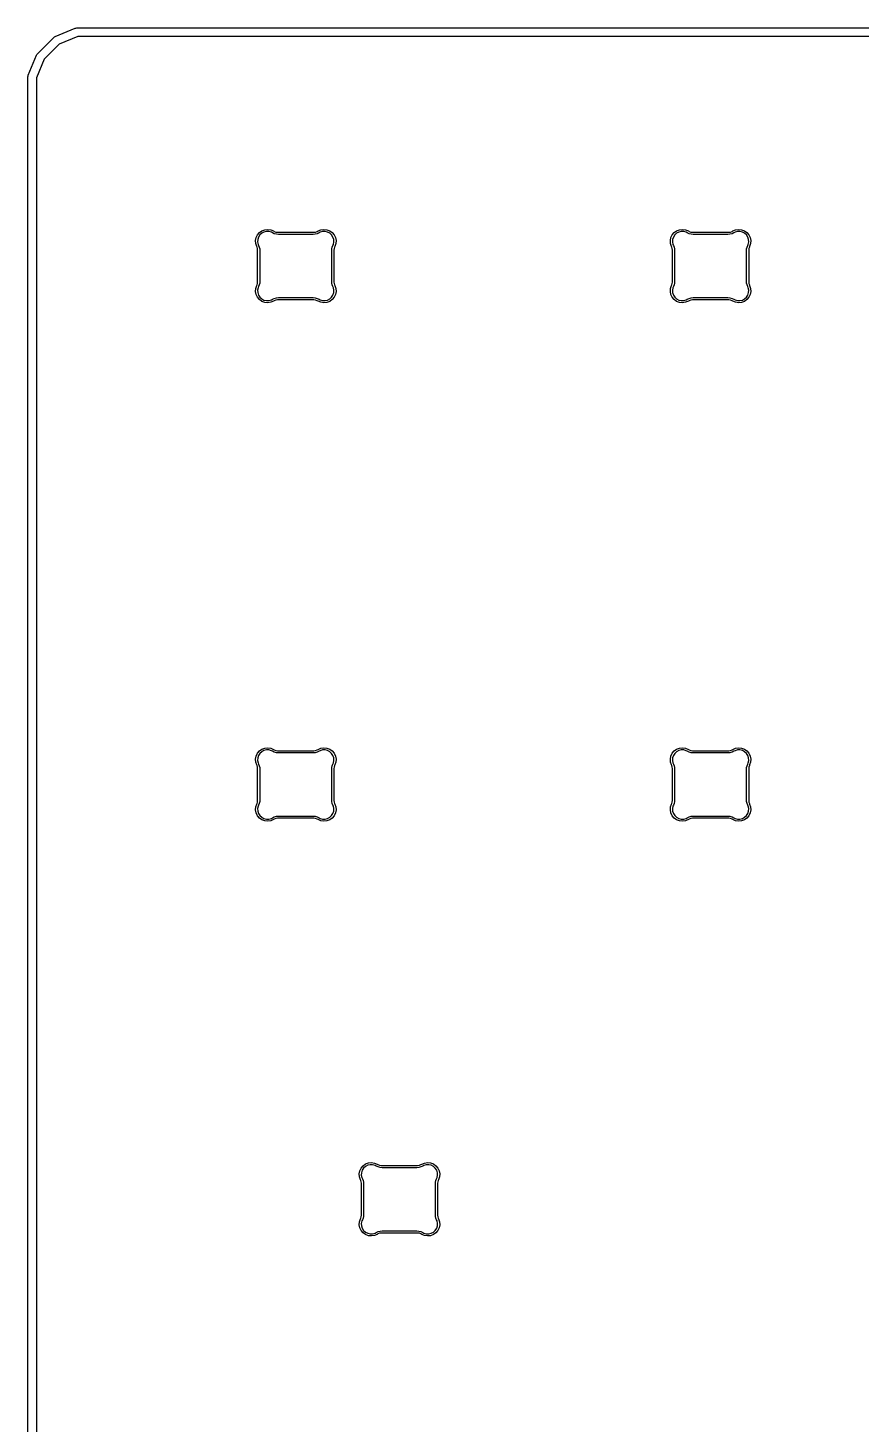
# Model space of a CAD drawing. Extents: x 46 to 356, y -183 to -54.
# Drawn here: x 45.8 to 84, y -118.4 to -54.3 of the extents above; entities that cross this region are included whole.
import ezdxf

# ---------------------------------------------------------------- set-up
doc = ezdxf.new("R2010")
doc.units = 0
doc.layers.add('BLACK', color=7, linetype='CONTINUOUS')

msp = doc.modelspace()

# ---------------------------------------------------------------- linework, layer by layer
at = {"layer": 'BLACK', "linetype": 'CONTINUOUS'}
for p, q in [((47.026261, -54.695826), (47.945116, -54.315224)), ((47.945116, -54.315224), (47.982635, -54.303843)), ((47.982635, -54.303843), (48.021653, -54.3)), ((48.021653, -54.3), (353.878347, -54.3)), ((46.214181, -55.486377), (46.961377, -54.73918)), ((47.216088, -55.050154), (46.525154, -55.741087)), ((46.961377, -54.73918), (46.991684, -54.714308)), ((46.991684, -54.714308), (47.026261, -54.695826)), ((48.061435, -54.7), (47.216088, -55.050154)), ((353.838564, -54.7), (48.061435, -54.7)), ((45.790224, -56.470116), (46.170826, -55.551262)), ((46.170826, -55.551262), (46.189308, -55.516684)), ((46.525154, -55.741087), (46.175, -56.586435)), ((46.189308, -55.516684), (46.214181, -55.486377)), ((45.775, -56.546653), (45.778843, -56.507635)), ((45.775, -180.303347), (45.775, -56.546653)), ((45.778843, -56.507635), (45.790224, -56.470116)), ((46.175, -56.586435), (46.175, -180.263564)), ((56.227049, -64.067382), (56.253227, -63.930081)), ((56.236329, -64.206848), (56.227049, -64.067382)), ((56.253227, -63.930081), (56.313172, -63.803814)), ((56.313172, -63.803814), (56.403011, -63.696735)), ((56.330476, -64.015956), (56.323452, -64.13101)), ((56.366278, -63.906388), (56.330476, -64.015956)), ((56.428544, -63.809385), (56.366278, -63.906388)), ((56.403011, -63.696735), (56.516941, -63.615762)), ((56.513253, -63.73121), (56.428544, -63.809385)), ((56.614932, -63.676914), (56.513253, -63.73121)), ((56.516941, -63.615762), (56.647605, -63.566124)), ((56.727016, -63.650004), (56.614932, -63.676914)), ((56.647605, -63.566124), (56.786562, -63.551028)), ((56.842263, -63.652218), (56.727016, -63.650004)), ((56.786562, -63.551028), (56.924836, -63.571449)), ((56.95323, -63.683412), (56.842263, -63.652218)), ((56.924836, -63.571449), (57.053298, -63.625983)), ((57.003041, -63.712405), (56.95323, -63.683412)), ((57.003061, -63.712371), (57.003041, -63.712405)), ((57.003055, -63.712395), (57.003067, -63.712374)), ((57.090635, -63.75369), (57.003055, -63.712395)), ((57.003065, -63.712371), (57.003061, -63.712371)), ((57.003067, -63.712374), (57.003065, -63.712371)), ((57.053298, -63.625983), (57.053511, -63.62603)), ((57.053511, -63.62603), (57.053499, -63.626051)), ((57.053499, -63.626051), (57.053504, -63.626054)), ((57.053504, -63.626054), (57.053517, -63.626033)), ((57.053517, -63.626033), (57.053569, -63.626092)), ((57.053569, -63.626092), (57.087849, -63.646079)), ((57.087849, -63.646079), (57.162486, -63.673532)), ((57.1841, -63.778987), (57.090635, -63.75369)), ((57.162486, -63.673532), (57.24078, -63.68747)), ((57.280544, -63.7875), (57.1841, -63.778987)), ((57.24078, -63.68747), (57.280543, -63.687501)), ((57.280543, -63.687501), (57.280544, -63.687501)), ((57.280544, -63.687501), (57.280548, -63.687501)), ((57.280548, -63.787501), (57.280544, -63.7875)), ((57.280548, -63.687501), (58.869452, -63.687501)), ((57.280553, -63.787501), (57.280548, -63.787501)), ((58.869452, -63.787501), (57.280553, -63.787501)), ((58.869452, -63.687501), (58.869577, -63.687525)), ((58.869455, -63.7875), (58.869452, -63.787501)), ((58.869457, -63.787501), (58.869455, -63.7875)), ((58.965907, -63.778993), (58.869457, -63.787526)), ((58.869457, -63.787526), (58.869457, -63.787501)), ((58.869577, -63.687525), (58.90921, -63.687487)), ((58.90921, -63.687487), (58.987501, -63.673534)), ((59.059367, -63.753679), (58.965907, -63.778993)), ((58.987501, -63.673534), (59.062133, -63.646068)), ((59.146923, -63.712376), (59.059367, -63.753679)), ((59.062133, -63.646068), (59.09648, -63.626033)), ((59.09648, -63.626034), (59.096495, -63.62603)), ((59.09648, -63.626033), (59.09648, -63.626034)), ((59.096495, -63.62603), (59.225153, -63.571413)), ((59.146939, -63.712373), (59.146923, -63.712376)), ((59.196754, -63.683376), (59.146939, -63.712373)), ((59.307731, -63.652179), (59.196754, -63.683376)), ((59.225153, -63.571413), (59.363437, -63.55099)), ((59.422988, -63.649965), (59.307731, -63.652179)), ((59.363437, -63.55099), (59.502403, -63.566087)), ((59.535081, -63.676877), (59.422988, -63.649965)), ((59.502403, -63.566087), (59.633076, -63.615728)), ((59.636769, -63.731178), (59.535081, -63.676877)), ((59.633076, -63.615728), (59.747014, -63.696707)), ((59.721485, -63.809359), (59.636769, -63.731178)), ((59.783757, -63.906371), (59.721485, -63.809359)), ((59.747014, -63.696707), (59.83686, -63.803792)), ((59.819562, -64.015948), (59.783757, -63.906371)), ((59.826587, -64.131012), (59.819562, -64.015948)), ((59.83686, -63.803792), (59.896809, -63.930069)), ((59.896809, -63.930069), (59.922989, -64.067379)), ((59.922989, -64.067379), (59.913709, -64.206855)), ((75.277049, -64.067382), (75.303227, -63.930081)), ((75.286329, -64.206848), (75.277049, -64.067382)), ((75.303227, -63.930081), (75.363172, -63.803814)), ((75.363172, -63.803814), (75.453011, -63.696735)), ((75.380476, -64.015956), (75.373452, -64.13101)), ((75.416278, -63.906388), (75.380476, -64.015956)), ((75.478544, -63.809385), (75.416278, -63.906388)), ((75.453011, -63.696735), (75.566941, -63.615762)), ((75.563253, -63.73121), (75.478544, -63.809385)), ((75.664932, -63.676914), (75.563253, -63.73121)), ((75.566941, -63.615762), (75.697605, -63.566124)), ((75.777016, -63.650004), (75.664932, -63.676914)), ((75.697605, -63.566124), (75.836562, -63.551028)), ((75.892263, -63.652218), (75.777016, -63.650004)), ((75.836562, -63.551028), (75.974836, -63.571449)), ((76.00323, -63.683412), (75.892263, -63.652218)), ((75.974836, -63.571449), (76.103298, -63.625983)), ((76.053041, -63.712405), (76.00323, -63.683412)), ((76.053061, -63.712371), (76.053041, -63.712405)), ((76.053055, -63.712395), (76.053067, -63.712374)), ((76.140635, -63.75369), (76.053055, -63.712395)), ((76.053065, -63.712371), (76.053061, -63.712371)), ((76.053067, -63.712374), (76.053065, -63.712371)), ((76.103298, -63.625983), (76.103511, -63.62603)), ((76.103511, -63.62603), (76.103499, -63.626051)), ((76.103499, -63.626051), (76.103504, -63.626054)), ((76.103504, -63.626054), (76.103517, -63.626033)), ((76.103517, -63.626033), (76.103569, -63.626092)), ((76.103569, -63.626092), (76.137849, -63.646079)), ((76.137849, -63.646079), (76.212486, -63.673532)), ((76.2341, -63.778987), (76.140635, -63.75369)), ((76.212486, -63.673532), (76.29078, -63.68747)), ((76.330544, -63.7875), (76.2341, -63.778987)), ((76.29078, -63.68747), (76.330543, -63.687501)), ((76.330543, -63.687501), (76.330544, -63.687501)), ((76.330544, -63.687501), (76.330548, -63.687501)), ((76.330548, -63.787501), (76.330544, -63.7875)), ((76.330548, -63.687501), (77.919452, -63.687501)), ((76.330553, -63.787501), (76.330548, -63.787501)), ((77.919452, -63.787501), (76.330553, -63.787501)), ((77.919452, -63.687501), (77.919577, -63.687525)), ((77.919455, -63.7875), (77.919452, -63.787501)), ((77.919457, -63.787501), (77.919455, -63.7875)), ((78.015907, -63.778993), (77.919457, -63.787526)), ((77.919457, -63.787526), (77.919457, -63.787501)), ((77.919577, -63.687525), (77.95921, -63.687487)), ((77.95921, -63.687487), (78.037501, -63.673534)), ((78.109367, -63.753679), (78.015907, -63.778993)), ((78.037501, -63.673534), (78.112133, -63.646068)), ((78.196923, -63.712376), (78.109367, -63.753679)), ((78.112133, -63.646068), (78.14648, -63.626033)), ((78.14648, -63.626034), (78.146495, -63.62603)), ((78.14648, -63.626033), (78.14648, -63.626034)), ((78.146495, -63.62603), (78.275153, -63.571413)), ((78.196939, -63.712373), (78.196923, -63.712376)), ((78.246754, -63.683376), (78.196939, -63.712373)), ((78.357731, -63.652179), (78.246754, -63.683376)), ((78.275153, -63.571413), (78.413437, -63.55099)), ((78.472988, -63.649965), (78.357731, -63.652179)), ((78.413437, -63.55099), (78.552403, -63.566087)), ((78.585081, -63.676877), (78.472988, -63.649965)), ((78.552403, -63.566087), (78.683076, -63.615728)), ((78.686769, -63.731178), (78.585081, -63.676877)), ((78.683076, -63.615728), (78.797014, -63.696707)), ((78.771485, -63.809359), (78.686769, -63.731178)), ((78.833757, -63.906371), (78.771485, -63.809359)), ((78.797014, -63.696707), (78.88686, -63.803792)), ((78.869562, -64.015948), (78.833757, -63.906371)), ((78.876587, -64.131012), (78.869562, -64.015948)), ((78.88686, -63.803792), (78.946809, -63.930069)), ((78.946809, -63.930069), (78.972989, -64.067379)), ((78.972989, -64.067379), (78.963709, -64.206855)), ((56.280466, -64.339471), (56.236329, -64.206848)), ((56.280466, -64.339472), (56.280465, -64.339471)), ((56.280465, -64.339471), (56.280466, -64.339471)), ((56.295092, -64.369847), (56.280466, -64.339472)), ((56.314965, -64.434278), (56.295092, -64.369847)), ((56.325016, -64.50095), (56.314965, -64.434278)), ((56.323452, -64.13101), (56.345657, -64.244119)), ((56.325001, -64.534659), (56.325017, -64.534573)), ((56.325001, -65.94034), (56.325001, -64.534659)), ((56.325017, -64.534573), (56.325016, -64.50095)), ((56.345657, -64.244119), (56.370567, -64.296092)), ((56.370567, -64.296092), (56.370567, -64.296093)), ((56.370567, -64.296093), (56.370567, -64.296096)), ((56.370567, -64.296096), (56.400585, -64.372589)), ((56.400585, -64.372589), (56.418872, -64.452707)), ((56.418872, -64.452707), (56.425018, -64.534655)), ((56.425001, -64.534655), (56.425, -64.534656)), ((56.425, -64.534656), (56.425001, -64.534659)), ((56.425018, -64.534655), (56.425001, -64.534655)), ((56.425001, -64.534659), (56.425001, -65.940343)), ((59.724999, -64.534654), (59.73114, -64.452712)), ((59.724999, -64.534655), (59.724999, -64.534654)), ((59.724999, -64.534659), (59.724999, -64.534655)), ((59.724999, -65.940343), (59.724999, -64.534659)), ((59.73114, -64.452712), (59.749411, -64.372597)), ((59.749411, -64.372597), (59.779407, -64.296096)), ((59.779407, -64.296096), (59.779427, -64.296106)), ((59.779427, -64.296106), (59.779431, -64.2961)), ((59.779431, -64.2961), (59.779433, -64.296092)), ((59.779433, -64.296092), (59.779438, -64.296094)), ((59.779438, -64.296094), (59.779509, -64.296019)), ((59.779509, -64.296019), (59.80438, -64.244131)), ((59.80438, -64.244131), (59.826587, -64.131012)), ((59.835044, -64.434268), (59.824999, -64.500947)), ((59.824999, -64.500947), (59.824999, -64.534659)), ((59.824999, -64.534659), (59.824999, -65.940343)), ((59.854903, -64.369828), (59.835044, -64.434268)), ((59.869486, -64.33952), (59.854903, -64.369828)), ((59.869535, -64.33947), (59.869486, -64.33952)), ((59.869569, -64.339487), (59.869535, -64.33947)), ((59.913709, -64.206855), (59.869569, -64.339487)), ((75.330466, -64.339471), (75.286329, -64.206848)), ((75.330466, -64.339472), (75.330465, -64.339471)), ((75.330465, -64.339471), (75.330466, -64.339471)), ((75.345092, -64.369847), (75.330466, -64.339472)), ((75.364965, -64.434278), (75.345092, -64.369847)), ((75.375016, -64.50095), (75.364965, -64.434278)), ((75.373452, -64.13101), (75.395657, -64.244119)), ((75.375001, -64.534659), (75.375017, -64.534573)), ((75.375001, -65.94034), (75.375001, -64.534659)), ((75.375017, -64.534573), (75.375016, -64.50095)), ((75.395657, -64.244119), (75.420567, -64.296092)), ((75.420567, -64.296092), (75.420567, -64.296093)), ((75.420567, -64.296093), (75.420567, -64.296096)), ((75.420567, -64.296096), (75.450585, -64.372589)), ((75.450585, -64.372589), (75.468872, -64.452707)), ((75.468872, -64.452707), (75.475018, -64.534655)), ((75.475001, -64.534655), (75.475, -64.534656)), ((75.475, -64.534656), (75.475001, -64.534659)), ((75.475018, -64.534655), (75.475001, -64.534655)), ((75.475001, -64.534659), (75.475001, -65.940343)), ((78.774999, -64.534654), (78.78114, -64.452712)), ((78.774999, -64.534655), (78.774999, -64.534654)), ((78.774999, -64.534659), (78.774999, -64.534655)), ((78.774999, -65.940343), (78.774999, -64.534659)), ((78.78114, -64.452712), (78.799411, -64.372597)), ((78.799411, -64.372597), (78.829407, -64.296096)), ((78.829407, -64.296096), (78.829427, -64.296106)), ((78.829427, -64.296106), (78.829431, -64.2961)), ((78.829431, -64.2961), (78.829433, -64.296092)), ((78.829433, -64.296092), (78.829438, -64.296094)), ((78.829438, -64.296094), (78.829509, -64.296019)), ((78.829509, -64.296019), (78.85438, -64.244131)), ((78.85438, -64.244131), (78.876587, -64.131012)), ((78.885044, -64.434268), (78.874999, -64.500947)), ((78.874999, -64.500947), (78.874999, -64.534659)), ((78.874999, -64.534659), (78.874999, -65.940343)), ((78.904903, -64.369828), (78.885044, -64.434268)), ((78.919486, -64.33952), (78.904903, -64.369828)), ((78.919535, -64.33947), (78.919486, -64.33952)), ((78.919569, -64.339487), (78.919535, -64.33947)), ((78.963709, -64.206855), (78.919569, -64.339487)), ((56.295075, -66.105148), (56.314948, -66.040721)), ((56.314948, -66.040721), (56.324999, -65.974051)), ((56.324999, -65.974051), (56.325001, -65.94034)), ((56.418855, -66.022294), (56.400568, -66.102408)), ((56.425001, -65.940348), (56.418855, -66.022294)), ((56.425001, -65.940343), (56.425, -65.940346)), ((56.425, -65.940346), (56.425001, -65.940348)), ((59.725039, -65.940548), (59.724999, -65.940343)), ((59.731154, -66.022284), (59.725039, -65.940548)), ((59.749425, -66.102402), (59.731154, -66.022284)), ((59.824999, -65.940343), (59.824998, -65.940346)), ((59.824998, -65.940346), (59.824999, -65.940349)), ((59.824999, -65.940349), (59.825024, -65.940349)), ((59.825024, -65.940349), (59.825019, -65.97406)), ((59.825019, -65.97406), (59.835057, -66.040731)), ((59.835057, -66.040731), (59.854918, -66.105162)), ((75.345075, -66.105148), (75.364948, -66.040721)), ((75.364948, -66.040721), (75.374999, -65.974051)), ((75.374999, -65.974051), (75.375001, -65.94034)), ((75.468855, -66.022294), (75.450568, -66.102408)), ((75.475001, -65.940348), (75.468855, -66.022294)), ((75.475001, -65.940343), (75.475, -65.940346)), ((75.475, -65.940346), (75.475001, -65.940348)), ((78.775039, -65.940548), (78.774999, -65.940343)), ((78.781154, -66.022284), (78.775039, -65.940548)), ((78.799425, -66.102402), (78.781154, -66.022284)), ((78.874999, -65.940343), (78.874998, -65.940346)), ((78.874998, -65.940346), (78.874999, -65.940349)), ((78.874999, -65.940349), (78.875024, -65.940349)), ((78.875024, -65.940349), (78.875019, -65.97406)), ((78.875019, -65.97406), (78.885057, -66.040731)), ((78.885057, -66.040731), (78.904918, -66.105162)), ((56.22701, -66.407622), (56.236289, -66.268146)), ((56.25319, -66.544933), (56.22701, -66.407622)), ((56.236289, -66.268146), (56.280428, -66.135514)), ((56.313139, -66.671209), (56.25319, -66.544933)), ((56.280428, -66.135514), (56.280465, -66.135532)), ((56.28045, -66.135522), (56.295075, -66.105148)), ((56.280466, -66.13553), (56.28045, -66.135522)), ((56.280465, -66.135531), (56.280466, -66.13553)), ((56.280465, -66.135532), (56.280465, -66.135531)), ((56.402984, -66.778295), (56.313139, -66.671209)), ((56.345618, -66.23087), (56.323411, -66.343989)), ((56.323411, -66.343989), (56.330437, -66.459053)), ((56.330437, -66.459053), (56.366242, -66.56863)), ((56.370474, -66.179007), (56.345618, -66.23087)), ((56.366242, -66.56863), (56.428514, -66.665643)), ((56.370566, -66.178912), (56.370474, -66.179007)), ((56.370567, -66.17891), (56.370549, -66.178901)), ((56.370549, -66.178901), (56.370549, -66.178904)), ((56.370549, -66.178904), (56.370566, -66.178912)), ((56.370577, -66.17883), (56.370567, -66.17891)), ((56.400568, -66.102408), (56.370577, -66.17883)), ((56.428514, -66.665643), (56.51323, -66.743824)), ((57.184103, -66.696038), (57.280326, -66.687543)), ((57.280326, -66.687543), (57.280547, -66.6875)), ((57.280547, -66.6875), (58.869452, -66.6875)), ((58.869452, -66.6875), (58.869464, -66.687502)), ((58.869464, -66.687502), (58.965901, -66.696015)), ((59.636746, -66.743789), (59.721454, -66.665615)), ((59.721454, -66.665615), (59.78372, -66.568612)), ((59.836827, -66.671187), (59.746988, -66.778265)), ((59.77943, -66.178904), (59.749425, -66.102402)), ((59.779432, -66.178906), (59.77943, -66.178904)), ((59.779433, -66.17891), (59.779432, -66.178906)), ((59.804343, -66.230883), (59.779433, -66.17891)), ((59.78372, -66.568612), (59.819522, -66.459045)), ((59.826548, -66.343992), (59.804343, -66.230883)), ((59.819522, -66.459045), (59.826548, -66.343992)), ((59.896771, -66.54492), (59.836827, -66.671187)), ((59.854918, -66.105162), (59.869538, -66.135538)), ((59.869538, -66.135538), (59.869538, -66.135543)), ((59.869538, -66.135543), (59.913671, -66.268154)), ((59.92295, -66.40762), (59.896771, -66.54492)), ((59.913671, -66.268154), (59.92295, -66.40762)), ((75.27701, -66.407622), (75.286289, -66.268146)), ((75.30319, -66.544933), (75.27701, -66.407622)), ((75.286289, -66.268146), (75.330428, -66.135514)), ((75.363139, -66.671209), (75.30319, -66.544933)), ((75.330428, -66.135514), (75.330465, -66.135532)), ((75.33045, -66.135522), (75.345075, -66.105148)), ((75.330466, -66.13553), (75.33045, -66.135522)), ((75.330465, -66.135531), (75.330466, -66.13553)), ((75.330465, -66.135532), (75.330465, -66.135531)), ((75.452984, -66.778295), (75.363139, -66.671209)), ((75.395618, -66.23087), (75.373411, -66.343989)), ((75.373411, -66.343989), (75.380437, -66.459053)), ((75.380437, -66.459053), (75.416242, -66.56863)), ((75.420474, -66.179007), (75.395618, -66.23087)), ((75.416242, -66.56863), (75.478514, -66.665643)), ((75.420566, -66.178912), (75.420474, -66.179007)), ((75.420567, -66.17891), (75.420549, -66.178901)), ((75.420549, -66.178901), (75.420549, -66.178904)), ((75.420549, -66.178904), (75.420566, -66.178912)), ((75.420577, -66.17883), (75.420567, -66.17891)), ((75.450568, -66.102408), (75.420577, -66.17883)), ((75.478514, -66.665643), (75.56323, -66.743824)), ((76.234103, -66.696038), (76.330326, -66.687543)), ((76.330326, -66.687543), (76.330547, -66.6875)), ((76.330547, -66.6875), (77.919452, -66.6875)), ((77.919452, -66.6875), (77.919464, -66.687502)), ((77.919464, -66.687502), (78.015901, -66.696015)), ((78.686746, -66.743789), (78.771454, -66.665615)), ((78.771454, -66.665615), (78.83372, -66.568612)), ((78.886827, -66.671187), (78.796988, -66.778265)), ((78.82943, -66.178904), (78.799425, -66.102402)), ((78.829432, -66.178906), (78.82943, -66.178904)), ((78.829433, -66.17891), (78.829432, -66.178906)), ((78.854343, -66.230883), (78.829433, -66.17891)), ((78.83372, -66.568612), (78.869522, -66.459045)), ((78.876548, -66.343992), (78.854343, -66.230883)), ((78.869522, -66.459045), (78.876548, -66.343992)), ((78.946771, -66.54492), (78.886827, -66.671187)), ((78.904918, -66.105162), (78.919538, -66.135538)), ((78.919538, -66.135538), (78.919538, -66.135543)), ((78.919538, -66.135543), (78.963671, -66.268154)), ((78.97295, -66.40762), (78.946771, -66.54492)), ((78.963671, -66.268154), (78.97295, -66.40762)), ((56.516923, -66.859274), (56.402984, -66.778295)), ((56.51323, -66.743824), (56.614918, -66.798124)), ((56.647596, -66.908915), (56.516923, -66.859274)), ((56.614918, -66.798124), (56.727011, -66.825037)), ((56.786562, -66.924012), (56.647596, -66.908915)), ((56.727011, -66.825037), (56.842269, -66.822823)), ((56.924847, -66.903589), (56.786562, -66.924012)), ((56.842269, -66.822823), (56.953246, -66.791626)), ((57.053503, -66.848972), (56.924847, -66.903589)), ((56.953246, -66.791626), (57.00306, -66.76263)), ((57.00306, -66.76263), (57.003061, -66.76263)), ((57.003061, -66.76263), (57.003065, -66.762629)), ((57.003065, -66.762629), (57.003067, -66.762627)), ((57.003067, -66.762627), (57.090643, -66.721333)), ((57.053511, -66.848971), (57.053503, -66.848972)), ((57.053517, -66.848967), (57.053511, -66.848971)), ((57.08786, -66.828944), (57.053517, -66.848966)), ((57.053517, -66.848966), (57.053517, -66.848967)), ((57.162492, -66.801493), (57.08786, -66.828944)), ((57.090643, -66.721333), (57.184103, -66.696038)), ((57.240782, -66.787555), (57.162492, -66.801493)), ((57.280542, -66.787524), (57.240782, -66.787555)), ((57.280543, -66.787499), (57.280542, -66.7875)), ((57.280542, -66.7875), (57.280542, -66.787524)), ((57.280547, -66.7875), (57.280543, -66.787499)), ((58.869452, -66.7875), (57.280547, -66.7875)), ((58.869453, -66.787499), (58.869452, -66.7875)), ((58.869458, -66.787501), (58.869453, -66.787499)), ((58.90922, -66.787532), (58.869458, -66.787501)), ((58.987514, -66.80147), (58.90922, -66.787532)), ((58.965901, -66.696015), (59.059365, -66.721312)), ((59.062151, -66.828923), (58.987514, -66.80147)), ((59.059365, -66.721312), (59.146945, -66.762607)), ((59.096432, -66.848911), (59.062151, -66.828923)), ((59.096483, -66.848969), (59.096432, -66.848911)), ((59.096494, -66.848948), (59.096483, -66.848969)), ((59.096489, -66.848972), (59.096501, -66.848952)), ((59.096713, -66.84902), (59.096489, -66.848972)), ((59.096501, -66.848952), (59.096494, -66.848948)), ((59.225165, -66.90355), (59.096713, -66.84902)), ((59.146945, -66.762607), (59.146933, -66.762628)), ((59.146933, -66.762628), (59.146934, -66.76263)), ((59.146934, -66.76263), (59.146939, -66.762631)), ((59.146939, -66.762631), (59.146961, -66.762594)), ((59.146961, -66.762594), (59.196771, -66.791587)), ((59.196771, -66.791587), (59.307738, -66.822782)), ((59.363439, -66.923971), (59.225165, -66.90355)), ((59.307738, -66.822782), (59.422984, -66.824995)), ((59.502395, -66.908875), (59.363439, -66.923971)), ((59.422984, -66.824995), (59.535067, -66.798085)), ((59.633058, -66.859237), (59.502395, -66.908875)), ((59.535067, -66.798085), (59.636746, -66.743789)), ((59.746988, -66.778265), (59.633058, -66.859237)), ((75.566923, -66.859274), (75.452984, -66.778295)), ((75.56323, -66.743824), (75.664918, -66.798124)), ((75.697596, -66.908915), (75.566923, -66.859274)), ((75.664918, -66.798124), (75.777011, -66.825037)), ((75.836562, -66.924012), (75.697596, -66.908915)), ((75.777011, -66.825037), (75.892269, -66.822823)), ((75.974847, -66.903589), (75.836562, -66.924012)), ((75.892269, -66.822823), (76.003246, -66.791626)), ((76.103503, -66.848972), (75.974847, -66.903589)), ((76.003246, -66.791626), (76.05306, -66.76263)), ((76.05306, -66.76263), (76.053061, -66.76263)), ((76.053061, -66.76263), (76.053065, -66.762629)), ((76.053065, -66.762629), (76.053067, -66.762627)), ((76.053067, -66.762627), (76.140643, -66.721333)), ((76.103511, -66.848971), (76.103503, -66.848972)), ((76.103517, -66.848967), (76.103511, -66.848971)), ((76.13786, -66.828944), (76.103517, -66.848966)), ((76.103517, -66.848966), (76.103517, -66.848967)), ((76.212492, -66.801493), (76.13786, -66.828944)), ((76.140643, -66.721333), (76.234103, -66.696038)), ((76.290782, -66.787555), (76.212492, -66.801493)), ((76.330542, -66.787524), (76.290782, -66.787555)), ((76.330543, -66.787499), (76.330542, -66.7875)), ((76.330542, -66.7875), (76.330542, -66.787524)), ((76.330547, -66.7875), (76.330543, -66.787499)), ((77.919452, -66.7875), (76.330547, -66.7875)), ((77.919453, -66.787499), (77.919452, -66.7875)), ((77.919458, -66.787501), (77.919453, -66.787499)), ((77.95922, -66.787532), (77.919458, -66.787501)), ((78.037514, -66.80147), (77.95922, -66.787532)), ((78.015901, -66.696015), (78.109365, -66.721312)), ((78.112151, -66.828923), (78.037514, -66.80147)), ((78.109365, -66.721312), (78.196945, -66.762607)), ((78.146432, -66.848911), (78.112151, -66.828923)), ((78.146483, -66.848969), (78.146432, -66.848911)), ((78.146494, -66.848948), (78.146483, -66.848969)), ((78.146489, -66.848972), (78.146501, -66.848952)), ((78.146713, -66.84902), (78.146489, -66.848972)), ((78.146501, -66.848952), (78.146494, -66.848948)), ((78.275165, -66.90355), (78.146713, -66.84902)), ((78.196945, -66.762607), (78.196933, -66.762628)), ((78.196933, -66.762628), (78.196934, -66.76263)), ((78.196934, -66.76263), (78.196939, -66.762631)), ((78.196939, -66.762631), (78.196961, -66.762594)), ((78.196961, -66.762594), (78.246771, -66.791587)), ((78.246771, -66.791587), (78.357738, -66.822782)), ((78.413439, -66.923971), (78.275165, -66.90355)), ((78.357738, -66.822782), (78.472984, -66.824995)), ((78.552395, -66.908875), (78.413439, -66.923971)), ((78.472984, -66.824995), (78.585067, -66.798085)), ((78.683058, -66.859237), (78.552395, -66.908875)), ((78.585067, -66.798085), (78.686746, -66.743789)), ((78.796988, -66.778265), (78.683058, -66.859237)), ((56.227049, -87.879882), (56.253227, -87.742581)), ((56.253227, -87.742581), (56.313172, -87.616314)), ((56.313172, -87.616314), (56.403011, -87.509235)), ((56.330476, -87.828456), (56.323452, -87.94351)), ((56.366278, -87.718888), (56.330476, -87.828456)), ((56.428544, -87.621885), (56.366278, -87.718888)), ((56.403011, -87.509235), (56.516941, -87.428262)), ((56.513253, -87.54371), (56.428544, -87.621885)), ((56.614932, -87.489414), (56.513253, -87.54371)), ((56.516941, -87.428262), (56.647605, -87.378624)), ((56.727016, -87.462504), (56.614932, -87.489414)), ((56.647605, -87.378624), (56.786562, -87.363528)), ((56.842263, -87.464718), (56.727016, -87.462504)), ((56.786562, -87.363528), (56.924836, -87.383949)), ((56.95323, -87.495912), (56.842263, -87.464718)), ((56.924836, -87.383949), (57.053298, -87.438483)), ((57.003041, -87.524905), (56.95323, -87.495912)), ((57.003061, -87.524871), (57.003041, -87.524905)), ((57.003055, -87.524895), (57.003067, -87.524874)), ((57.090635, -87.56619), (57.003055, -87.524895)), ((57.003065, -87.524871), (57.003061, -87.524871)), ((57.003067, -87.524874), (57.003065, -87.524871)), ((57.053298, -87.438483), (57.053511, -87.43853)), ((57.053511, -87.43853), (57.053499, -87.438551)), ((57.053499, -87.438551), (57.053504, -87.438554)), ((57.053504, -87.438554), (57.053517, -87.438533)), ((57.053517, -87.438533), (57.053569, -87.438592)), ((57.053569, -87.438592), (57.087849, -87.458579)), ((57.087849, -87.458579), (57.162486, -87.486032)), ((57.1841, -87.591487), (57.090635, -87.56619)), ((57.162486, -87.486032), (57.24078, -87.49997)), ((57.280544, -87.6), (57.1841, -87.591487)), ((57.24078, -87.49997), (57.280543, -87.500001)), ((57.280543, -87.500001), (57.280544, -87.500001)), ((57.280544, -87.500001), (57.280548, -87.500001)), ((57.280548, -87.600001), (57.280544, -87.6)), ((57.280548, -87.500001), (58.869452, -87.500001)), ((57.280553, -87.600001), (57.280548, -87.600001)), ((58.869452, -87.600001), (57.280553, -87.600001)), ((58.869452, -87.500001), (58.869577, -87.500025)), ((58.869455, -87.6), (58.869452, -87.600001)), ((58.869457, -87.600001), (58.869455, -87.6)), ((58.965907, -87.591493), (58.869457, -87.600026)), ((58.869457, -87.600026), (58.869457, -87.600001)), ((58.869577, -87.500025), (58.90921, -87.499987)), ((58.90921, -87.499987), (58.987501, -87.486034)), ((59.059367, -87.566179), (58.965907, -87.591493)), ((58.987501, -87.486034), (59.062133, -87.458568)), ((59.146923, -87.524876), (59.059367, -87.566179)), ((59.062133, -87.458568), (59.09648, -87.438533)), ((59.09648, -87.438534), (59.096495, -87.43853)), ((59.09648, -87.438533), (59.09648, -87.438534)), ((59.096495, -87.43853), (59.225153, -87.383913)), ((59.146939, -87.524873), (59.146923, -87.524876)), ((59.196754, -87.495876), (59.146939, -87.524873)), ((59.307731, -87.464679), (59.196754, -87.495876)), ((59.225153, -87.383913), (59.363437, -87.36349)), ((59.422988, -87.462465), (59.307731, -87.464679)), ((59.363437, -87.36349), (59.502403, -87.378587)), ((59.535081, -87.489377), (59.422988, -87.462465)), ((59.502403, -87.378587), (59.633076, -87.428228)), ((59.636769, -87.543678), (59.535081, -87.489377)), ((59.633076, -87.428228), (59.747014, -87.509207)), ((59.721485, -87.621859), (59.636769, -87.543678)), ((59.783757, -87.718871), (59.721485, -87.621859)), ((59.747014, -87.509207), (59.83686, -87.616292)), ((59.819562, -87.828448), (59.783757, -87.718871)), ((59.826587, -87.943512), (59.819562, -87.828448)), ((59.83686, -87.616292), (59.896809, -87.742569)), ((59.896809, -87.742569), (59.922989, -87.879879)), ((75.277049, -87.879882), (75.303227, -87.742581)), ((75.303227, -87.742581), (75.363172, -87.616314)), ((75.363172, -87.616314), (75.453011, -87.509235)), ((75.380476, -87.828456), (75.373452, -87.94351)), ((75.416278, -87.718888), (75.380476, -87.828456)), ((75.478544, -87.621885), (75.416278, -87.718888)), ((75.453011, -87.509235), (75.566941, -87.428262)), ((75.563253, -87.54371), (75.478544, -87.621885)), ((75.664932, -87.489414), (75.563253, -87.54371)), ((75.566941, -87.428262), (75.697605, -87.378624)), ((75.777016, -87.462504), (75.664932, -87.489414)), ((75.697605, -87.378624), (75.836562, -87.363528)), ((75.892263, -87.464718), (75.777016, -87.462504)), ((75.836562, -87.363528), (75.974836, -87.383949)), ((76.00323, -87.495912), (75.892263, -87.464718)), ((75.974836, -87.383949), (76.103298, -87.438483)), ((76.053041, -87.524905), (76.00323, -87.495912)), ((76.053061, -87.524871), (76.053041, -87.524905)), ((76.053055, -87.524895), (76.053067, -87.524874)), ((76.140635, -87.56619), (76.053055, -87.524895)), ((76.053065, -87.524871), (76.053061, -87.524871)), ((76.053067, -87.524874), (76.053065, -87.524871)), ((76.103298, -87.438483), (76.103511, -87.43853)), ((76.103511, -87.43853), (76.103499, -87.438551)), ((76.103499, -87.438551), (76.103504, -87.438554)), ((76.103504, -87.438554), (76.103517, -87.438533)), ((76.103517, -87.438533), (76.103569, -87.438592)), ((76.103569, -87.438592), (76.137849, -87.458579)), ((76.137849, -87.458579), (76.212486, -87.486032)), ((76.2341, -87.591487), (76.140635, -87.56619)), ((76.212486, -87.486032), (76.29078, -87.49997)), ((76.330544, -87.6), (76.2341, -87.591487)), ((76.29078, -87.49997), (76.330543, -87.500001)), ((76.330543, -87.500001), (76.330544, -87.500001)), ((76.330544, -87.500001), (76.330548, -87.500001)), ((76.330548, -87.600001), (76.330544, -87.6)), ((76.330548, -87.500001), (77.919452, -87.500001)), ((76.330553, -87.600001), (76.330548, -87.600001)), ((77.919452, -87.600001), (76.330553, -87.600001)), ((77.919452, -87.500001), (77.919577, -87.500025)), ((77.919455, -87.6), (77.919452, -87.600001)), ((77.919457, -87.600001), (77.919455, -87.6)), ((78.015907, -87.591493), (77.919457, -87.600026)), ((77.919457, -87.600026), (77.919457, -87.600001)), ((77.919577, -87.500025), (77.95921, -87.499987)), ((77.95921, -87.499987), (78.037501, -87.486034)), ((78.109367, -87.566179), (78.015907, -87.591493)), ((78.037501, -87.486034), (78.112133, -87.458568)), ((78.196923, -87.524876), (78.109367, -87.566179)), ((78.112133, -87.458568), (78.14648, -87.438533)), ((78.14648, -87.438534), (78.146495, -87.43853)), ((78.14648, -87.438533), (78.14648, -87.438534)), ((78.146495, -87.43853), (78.275153, -87.383913)), ((78.196939, -87.524873), (78.196923, -87.524876)), ((78.246754, -87.495876), (78.196939, -87.524873)), ((78.357731, -87.464679), (78.246754, -87.495876)), ((78.275153, -87.383913), (78.413437, -87.36349)), ((78.472988, -87.462465), (78.357731, -87.464679)), ((78.413437, -87.36349), (78.552403, -87.378587)), ((78.585081, -87.489377), (78.472988, -87.462465)), ((78.552403, -87.378587), (78.683076, -87.428228)), ((78.686769, -87.543678), (78.585081, -87.489377)), ((78.683076, -87.428228), (78.797014, -87.509207)), ((78.771485, -87.621859), (78.686769, -87.543678)), ((78.833757, -87.718871), (78.771485, -87.621859)), ((78.797014, -87.509207), (78.88686, -87.616292)), ((78.869562, -87.828448), (78.833757, -87.718871)), ((78.876587, -87.943512), (78.869562, -87.828448)), ((78.88686, -87.616292), (78.946809, -87.742569)), ((78.946809, -87.742569), (78.972989, -87.879879)), ((56.236329, -88.019348), (56.227049, -87.879882)), ((56.280466, -88.151971), (56.236329, -88.019348)), ((56.280466, -88.151972), (56.280465, -88.151971)), ((56.280465, -88.151971), (56.280466, -88.151971)), ((56.295092, -88.182347), (56.280466, -88.151972)), ((56.314965, -88.246778), (56.295092, -88.182347)), ((56.325016, -88.31345), (56.314965, -88.246778)), ((56.323452, -87.94351), (56.345657, -88.056619)), ((56.325001, -88.347159), (56.325017, -88.347073)), ((56.325001, -89.75284), (56.325001, -88.347159)), ((56.325017, -88.347073), (56.325016, -88.31345)), ((56.345657, -88.056619), (56.370567, -88.108592)), ((56.370567, -88.108592), (56.370567, -88.108593)), ((56.370567, -88.108593), (56.370567, -88.108596)), ((56.370567, -88.108596), (56.400585, -88.185089)), ((56.400585, -88.185089), (56.418872, -88.265207)), ((56.418872, -88.265207), (56.425018, -88.347155)), ((56.425001, -88.347155), (56.425, -88.347156)), ((56.425, -88.347156), (56.425001, -88.347159)), ((56.425018, -88.347155), (56.425001, -88.347155)), ((56.425001, -88.347159), (56.425001, -89.752843)), ((59.724999, -88.347154), (59.73114, -88.265212)), ((59.724999, -88.347155), (59.724999, -88.347154)), ((59.724999, -88.347159), (59.724999, -88.347155)), ((59.724999, -89.752843), (59.724999, -88.347159)), ((59.73114, -88.265212), (59.749411, -88.185097)), ((59.749411, -88.185097), (59.779407, -88.108596)), ((59.779407, -88.108596), (59.779427, -88.108606)), ((59.779427, -88.108606), (59.779431, -88.1086)), ((59.779431, -88.1086), (59.779433, -88.108592)), ((59.779433, -88.108592), (59.779438, -88.108594)), ((59.779438, -88.108594), (59.779509, -88.108519)), ((59.779509, -88.108519), (59.80438, -88.056631)), ((59.80438, -88.056631), (59.826587, -87.943512)), ((59.835044, -88.246768), (59.824999, -88.313447)), ((59.824999, -88.313447), (59.824999, -88.347159)), ((59.824999, -88.347159), (59.824999, -89.752843)), ((59.854903, -88.182328), (59.835044, -88.246768)), ((59.869486, -88.15202), (59.854903, -88.182328)), ((59.869535, -88.15197), (59.869486, -88.15202)), ((59.869569, -88.151987), (59.869535, -88.15197)), ((59.913709, -88.019355), (59.869569, -88.151987)), ((59.922989, -87.879879), (59.913709, -88.019355)), ((75.286329, -88.019348), (75.277049, -87.879882)), ((75.330466, -88.151971), (75.286329, -88.019348)), ((75.330466, -88.151972), (75.330465, -88.151971)), ((75.330465, -88.151971), (75.330466, -88.151971)), ((75.345092, -88.182347), (75.330466, -88.151972)), ((75.364965, -88.246778), (75.345092, -88.182347)), ((75.375016, -88.31345), (75.364965, -88.246778)), ((75.373452, -87.94351), (75.395657, -88.056619)), ((75.375001, -88.347159), (75.375017, -88.347073)), ((75.375001, -89.75284), (75.375001, -88.347159)), ((75.375017, -88.347073), (75.375016, -88.31345)), ((75.395657, -88.056619), (75.420567, -88.108592)), ((75.420567, -88.108592), (75.420567, -88.108593)), ((75.420567, -88.108593), (75.420567, -88.108596)), ((75.420567, -88.108596), (75.450585, -88.185089)), ((75.450585, -88.185089), (75.468872, -88.265207)), ((75.468872, -88.265207), (75.475018, -88.347155)), ((75.475001, -88.347155), (75.475, -88.347156)), ((75.475, -88.347156), (75.475001, -88.347159)), ((75.475018, -88.347155), (75.475001, -88.347155)), ((75.475001, -88.347159), (75.475001, -89.752843)), ((78.774999, -88.347154), (78.78114, -88.265212)), ((78.774999, -88.347155), (78.774999, -88.347154)), ((78.774999, -88.347159), (78.774999, -88.347155)), ((78.774999, -89.752843), (78.774999, -88.347159)), ((78.78114, -88.265212), (78.799411, -88.185097)), ((78.799411, -88.185097), (78.829407, -88.108596)), ((78.829407, -88.108596), (78.829427, -88.108606)), ((78.829427, -88.108606), (78.829431, -88.1086)), ((78.829431, -88.1086), (78.829433, -88.108592)), ((78.829433, -88.108592), (78.829438, -88.108594)), ((78.829438, -88.108594), (78.829509, -88.108519)), ((78.829509, -88.108519), (78.85438, -88.056631)), ((78.85438, -88.056631), (78.876587, -87.943512)), ((78.885044, -88.246768), (78.874999, -88.313447)), ((78.874999, -88.313447), (78.874999, -88.347159)), ((78.874999, -88.347159), (78.874999, -89.752843)), ((78.904903, -88.182328), (78.885044, -88.246768)), ((78.919486, -88.15202), (78.904903, -88.182328)), ((78.919535, -88.15197), (78.919486, -88.15202)), ((78.919569, -88.151987), (78.919535, -88.15197)), ((78.963709, -88.019355), (78.919569, -88.151987)), ((78.972989, -87.879879), (78.963709, -88.019355)), ((56.324999, -89.786551), (56.325001, -89.75284)), ((56.425001, -89.752848), (56.418855, -89.834794)), ((56.425001, -89.752843), (56.425, -89.752846)), ((56.425, -89.752846), (56.425001, -89.752848)), ((59.725039, -89.753048), (59.724999, -89.752843)), ((59.731154, -89.834784), (59.725039, -89.753048)), ((59.824999, -89.752843), (59.824998, -89.752846)), ((59.824998, -89.752846), (59.824999, -89.752849)), ((59.824999, -89.752849), (59.825024, -89.752849)), ((59.825024, -89.752849), (59.825019, -89.78656)), ((75.374999, -89.786551), (75.375001, -89.75284)), ((75.475001, -89.752848), (75.468855, -89.834794)), ((75.475001, -89.752843), (75.475, -89.752846)), ((75.475, -89.752846), (75.475001, -89.752848)), ((78.775039, -89.753048), (78.774999, -89.752843)), ((78.781154, -89.834784), (78.775039, -89.753048)), ((78.874999, -89.752843), (78.874998, -89.752846)), ((78.874998, -89.752846), (78.874999, -89.752849)), ((78.874999, -89.752849), (78.875024, -89.752849)), ((78.875024, -89.752849), (78.875019, -89.78656)), ((56.22701, -90.220122), (56.236289, -90.080646)), ((56.25319, -90.357433), (56.22701, -90.220122)), ((56.236289, -90.080646), (56.280428, -89.948014)), ((56.313139, -90.483709), (56.25319, -90.357433)), ((56.280428, -89.948014), (56.280465, -89.948032)), ((56.28045, -89.948022), (56.295075, -89.917648)), ((56.280466, -89.94803), (56.28045, -89.948022)), ((56.280465, -89.948031), (56.280466, -89.94803)), ((56.280465, -89.948032), (56.280465, -89.948031)), ((56.295075, -89.917648), (56.314948, -89.853221)), ((56.314948, -89.853221), (56.324999, -89.786551)), ((56.345618, -90.04337), (56.323411, -90.156489)), ((56.323411, -90.156489), (56.330437, -90.271553)), ((56.330437, -90.271553), (56.366242, -90.38113)), ((56.370474, -89.991507), (56.345618, -90.04337)), ((56.366242, -90.38113), (56.428514, -90.478143)), ((56.370566, -89.991412), (56.370474, -89.991507)), ((56.370567, -89.99141), (56.370549, -89.991401)), ((56.370549, -89.991401), (56.370549, -89.991404)), ((56.370549, -89.991404), (56.370566, -89.991412)), ((56.370577, -89.99133), (56.370567, -89.99141)), ((56.400568, -89.914908), (56.370577, -89.99133)), ((56.418855, -89.834794), (56.400568, -89.914908)), ((59.721454, -90.478115), (59.78372, -90.381112)), ((59.749425, -89.914902), (59.731154, -89.834784)), ((59.77943, -89.991404), (59.749425, -89.914902)), ((59.779432, -89.991406), (59.77943, -89.991404)), ((59.779433, -89.99141), (59.779432, -89.991406)), ((59.804343, -90.043383), (59.779433, -89.99141)), ((59.78372, -90.381112), (59.819522, -90.271545)), ((59.826548, -90.156492), (59.804343, -90.043383)), ((59.819522, -90.271545), (59.826548, -90.156492)), ((59.825019, -89.78656), (59.835057, -89.853231)), ((59.835057, -89.853231), (59.854918, -89.917662)), ((59.896771, -90.35742), (59.836827, -90.483687)), ((59.854918, -89.917662), (59.869538, -89.948038)), ((59.869538, -89.948038), (59.869538, -89.948043)), ((59.869538, -89.948043), (59.913671, -90.080654)), ((59.92295, -90.22012), (59.896771, -90.35742)), ((59.913671, -90.080654), (59.92295, -90.22012)), ((75.27701, -90.220122), (75.286289, -90.080646)), ((75.30319, -90.357433), (75.27701, -90.220122)), ((75.286289, -90.080646), (75.330428, -89.948014)), ((75.363139, -90.483709), (75.30319, -90.357433)), ((75.330428, -89.948014), (75.330465, -89.948032)), ((75.33045, -89.948022), (75.345075, -89.917648)), ((75.330466, -89.94803), (75.33045, -89.948022)), ((75.330465, -89.948031), (75.330466, -89.94803)), ((75.330465, -89.948032), (75.330465, -89.948031)), ((75.345075, -89.917648), (75.364948, -89.853221)), ((75.364948, -89.853221), (75.374999, -89.786551)), ((75.395618, -90.04337), (75.373411, -90.156489)), ((75.373411, -90.156489), (75.380437, -90.271553)), ((75.380437, -90.271553), (75.416242, -90.38113)), ((75.420474, -89.991507), (75.395618, -90.04337)), ((75.416242, -90.38113), (75.478514, -90.478143)), ((75.420566, -89.991412), (75.420474, -89.991507)), ((75.420567, -89.99141), (75.420549, -89.991401)), ((75.420549, -89.991401), (75.420549, -89.991404)), ((75.420549, -89.991404), (75.420566, -89.991412)), ((75.420577, -89.99133), (75.420567, -89.99141)), ((75.450568, -89.914908), (75.420577, -89.99133)), ((75.468855, -89.834794), (75.450568, -89.914908)), ((78.771454, -90.478115), (78.83372, -90.381112)), ((78.799425, -89.914902), (78.781154, -89.834784)), ((78.82943, -89.991404), (78.799425, -89.914902)), ((78.829432, -89.991406), (78.82943, -89.991404)), ((78.829433, -89.99141), (78.829432, -89.991406)), ((78.854343, -90.043383), (78.829433, -89.99141)), ((78.83372, -90.381112), (78.869522, -90.271545)), ((78.876548, -90.156492), (78.854343, -90.043383)), ((78.869522, -90.271545), (78.876548, -90.156492)), ((78.875019, -89.78656), (78.885057, -89.853231)), ((78.885057, -89.853231), (78.904918, -89.917662)), ((78.946771, -90.35742), (78.886827, -90.483687)), ((78.904918, -89.917662), (78.919538, -89.948038)), ((78.919538, -89.948038), (78.919538, -89.948043)), ((78.919538, -89.948043), (78.963671, -90.080654)), ((78.97295, -90.22012), (78.946771, -90.35742)), ((78.963671, -90.080654), (78.97295, -90.22012)), ((56.402984, -90.590795), (56.313139, -90.483709)), ((56.516923, -90.671774), (56.402984, -90.590795)), ((56.428514, -90.478143), (56.51323, -90.556324)), ((56.51323, -90.556324), (56.614918, -90.610624)), ((56.647596, -90.721415), (56.516923, -90.671774)), ((56.614918, -90.610624), (56.727011, -90.637537)), ((56.786562, -90.736512), (56.647596, -90.721415)), ((56.727011, -90.637537), (56.842269, -90.635323)), ((56.924847, -90.716089), (56.786562, -90.736512)), ((56.842269, -90.635323), (56.953246, -90.604126)), ((57.053503, -90.661472), (56.924847, -90.716089)), ((56.953246, -90.604126), (57.00306, -90.57513)), ((57.00306, -90.57513), (57.003061, -90.57513)), ((57.003061, -90.57513), (57.003065, -90.575129)), ((57.003065, -90.575129), (57.003067, -90.575127)), ((57.003067, -90.575127), (57.090643, -90.533833)), ((57.053511, -90.661471), (57.053503, -90.661472)), ((57.053517, -90.661467), (57.053511, -90.661471)), ((57.08786, -90.641444), (57.053517, -90.661466)), ((57.053517, -90.661466), (57.053517, -90.661467)), ((57.162492, -90.613993), (57.08786, -90.641444)), ((57.090643, -90.533833), (57.184103, -90.508538)), ((57.240782, -90.600055), (57.162492, -90.613993)), ((57.184103, -90.508538), (57.280326, -90.500043)), ((57.280542, -90.600024), (57.240782, -90.600055)), ((57.280326, -90.500043), (57.280547, -90.5)), ((57.280543, -90.599999), (57.280542, -90.6)), ((57.280542, -90.6), (57.280542, -90.600024)), ((57.280547, -90.6), (57.280543, -90.599999)), ((57.280547, -90.5), (58.869452, -90.5)), ((58.869452, -90.6), (57.280547, -90.6)), ((58.869452, -90.5), (58.869464, -90.500002)), ((58.869453, -90.599999), (58.869452, -90.6)), ((58.869458, -90.600001), (58.869453, -90.599999)), ((58.90922, -90.600032), (58.869458, -90.600001)), ((58.869464, -90.500002), (58.965901, -90.508515)), ((58.987514, -90.61397), (58.90922, -90.600032)), ((58.965901, -90.508515), (59.059365, -90.533812)), ((59.062151, -90.641423), (58.987514, -90.61397)), ((59.059365, -90.533812), (59.146945, -90.575107)), ((59.096432, -90.661411), (59.062151, -90.641423)), ((59.096483, -90.661469), (59.096432, -90.661411)), ((59.096494, -90.661448), (59.096483, -90.661469)), ((59.096489, -90.661472), (59.096501, -90.661452)), ((59.096713, -90.66152), (59.096489, -90.661472)), ((59.096501, -90.661452), (59.096494, -90.661448)), ((59.225165, -90.71605), (59.096713, -90.66152)), ((59.146945, -90.575107), (59.146933, -90.575128)), ((59.146933, -90.575128), (59.146934, -90.57513)), ((59.146934, -90.57513), (59.146939, -90.575131)), ((59.146939, -90.575131), (59.146961, -90.575094)), ((59.146961, -90.575094), (59.196771, -90.604087)), ((59.196771, -90.604087), (59.307738, -90.635282)), ((59.363439, -90.736471), (59.225165, -90.71605)), ((59.307738, -90.635282), (59.422984, -90.637495)), ((59.502395, -90.721375), (59.363439, -90.736471)), ((59.422984, -90.637495), (59.535067, -90.610585)), ((59.633058, -90.671737), (59.502395, -90.721375)), ((59.535067, -90.610585), (59.636746, -90.556289)), ((59.746988, -90.590765), (59.633058, -90.671737)), ((59.636746, -90.556289), (59.721454, -90.478115)), ((59.836827, -90.483687), (59.746988, -90.590765)), ((75.452984, -90.590795), (75.363139, -90.483709)), ((75.566923, -90.671774), (75.452984, -90.590795)), ((75.478514, -90.478143), (75.56323, -90.556324)), ((75.56323, -90.556324), (75.664918, -90.610624)), ((75.697596, -90.721415), (75.566923, -90.671774)), ((75.664918, -90.610624), (75.777011, -90.637537)), ((75.836562, -90.736512), (75.697596, -90.721415)), ((75.777011, -90.637537), (75.892269, -90.635323)), ((75.974847, -90.716089), (75.836562, -90.736512)), ((75.892269, -90.635323), (76.003246, -90.604126)), ((76.103503, -90.661472), (75.974847, -90.716089)), ((76.003246, -90.604126), (76.05306, -90.57513)), ((76.05306, -90.57513), (76.053061, -90.57513)), ((76.053061, -90.57513), (76.053065, -90.575129)), ((76.053065, -90.575129), (76.053067, -90.575127)), ((76.053067, -90.575127), (76.140643, -90.533833)), ((76.103511, -90.661471), (76.103503, -90.661472)), ((76.103517, -90.661467), (76.103511, -90.661471)), ((76.13786, -90.641444), (76.103517, -90.661466)), ((76.103517, -90.661466), (76.103517, -90.661467)), ((76.212492, -90.613993), (76.13786, -90.641444)), ((76.140643, -90.533833), (76.234103, -90.508538)), ((76.290782, -90.600055), (76.212492, -90.613993)), ((76.234103, -90.508538), (76.330326, -90.500043)), ((76.330542, -90.600024), (76.290782, -90.600055)), ((76.330326, -90.500043), (76.330547, -90.5)), ((76.330543, -90.599999), (76.330542, -90.6)), ((76.330542, -90.6), (76.330542, -90.600024)), ((76.330547, -90.6), (76.330543, -90.599999)), ((76.330547, -90.5), (77.919452, -90.5)), ((77.919452, -90.6), (76.330547, -90.6)), ((77.919452, -90.5), (77.919464, -90.500002)), ((77.919453, -90.599999), (77.919452, -90.6)), ((77.919458, -90.600001), (77.919453, -90.599999)), ((77.95922, -90.600032), (77.919458, -90.600001)), ((77.919464, -90.500002), (78.015901, -90.508515)), ((78.037514, -90.61397), (77.95922, -90.600032)), ((78.015901, -90.508515), (78.109365, -90.533812)), ((78.112151, -90.641423), (78.037514, -90.61397)), ((78.109365, -90.533812), (78.196945, -90.575107)), ((78.146432, -90.661411), (78.112151, -90.641423)), ((78.146483, -90.661469), (78.146432, -90.661411)), ((78.146494, -90.661448), (78.146483, -90.661469)), ((78.146489, -90.661472), (78.146501, -90.661452)), ((78.146713, -90.66152), (78.146489, -90.661472)), ((78.146501, -90.661452), (78.146494, -90.661448)), ((78.275165, -90.71605), (78.146713, -90.66152)), ((78.196945, -90.575107), (78.196933, -90.575128)), ((78.196933, -90.575128), (78.196934, -90.57513)), ((78.196934, -90.57513), (78.196939, -90.575131)), ((78.196939, -90.575131), (78.196961, -90.575094)), ((78.196961, -90.575094), (78.246771, -90.604087)), ((78.246771, -90.604087), (78.357738, -90.635282)), ((78.413439, -90.736471), (78.275165, -90.71605)), ((78.357738, -90.635282), (78.472984, -90.637495)), ((78.552395, -90.721375), (78.413439, -90.736471)), ((78.472984, -90.637495), (78.585067, -90.610585)), ((78.683058, -90.671737), (78.552395, -90.721375)), ((78.585067, -90.610585), (78.686746, -90.556289)), ((78.796988, -90.590765), (78.683058, -90.671737)), ((78.686746, -90.556289), (78.771454, -90.478115)), ((78.886827, -90.483687), (78.796988, -90.590765)), ((61.279441, -106.478262), (61.410105, -106.428624)), ((61.410105, -106.428624), (61.549062, -106.413528)), ((61.549062, -106.413528), (61.687336, -106.433949)), ((61.687336, -106.433949), (61.815798, -106.488483)), ((63.858995, -106.48853), (63.987653, -106.433913)), ((63.987653, -106.433913), (64.125937, -106.41349)), ((64.125937, -106.41349), (64.264903, -106.428587)), ((64.264903, -106.428587), (64.395576, -106.478228)), ((60.989549, -106.929882), (61.015727, -106.792581)), ((60.998829, -107.069348), (60.989549, -106.929882)), ((61.042966, -107.201971), (60.998829, -107.069348)), ((61.015727, -106.792581), (61.075672, -106.666314)), ((61.075672, -106.666314), (61.165511, -106.559235)), ((61.092976, -106.878456), (61.085952, -106.99351)), ((61.085952, -106.99351), (61.108157, -107.106619)), ((61.128778, -106.768888), (61.092976, -106.878456)), ((61.191044, -106.671885), (61.128778, -106.768888)), ((61.165511, -106.559235), (61.279441, -106.478262)), ((61.275753, -106.59371), (61.191044, -106.671885)), ((61.377432, -106.539414), (61.275753, -106.59371)), ((61.489516, -106.512504), (61.377432, -106.539414)), ((61.604763, -106.514718), (61.489516, -106.512504)), ((61.71573, -106.545912), (61.604763, -106.514718)), ((61.765541, -106.574905), (61.71573, -106.545912)), ((61.765561, -106.574871), (61.765541, -106.574905)), ((61.765555, -106.574895), (61.765567, -106.574874)), ((61.853135, -106.61619), (61.765555, -106.574895)), ((61.765565, -106.574871), (61.765561, -106.574871)), ((61.765567, -106.574874), (61.765565, -106.574871)), ((61.815798, -106.488483), (61.816011, -106.48853)), ((61.816011, -106.48853), (61.815999, -106.488551)), ((61.815999, -106.488551), (61.816004, -106.488554)), ((61.816004, -106.488554), (61.816017, -106.488533)), ((61.816017, -106.488533), (61.816069, -106.488592)), ((61.816069, -106.488592), (61.850349, -106.508579)), ((61.850349, -106.508579), (61.924986, -106.536032)), ((61.9466, -106.641487), (61.853135, -106.61619)), ((61.924986, -106.536032), (62.00328, -106.54997)), ((62.043044, -106.65), (61.9466, -106.641487)), ((62.00328, -106.54997), (62.043043, -106.550001)), ((62.043043, -106.550001), (62.043044, -106.550001)), ((62.043044, -106.550001), (62.043048, -106.550001)), ((62.043048, -106.650001), (62.043044, -106.65)), ((62.043048, -106.550001), (63.631952, -106.550001)), ((62.043053, -106.650001), (62.043048, -106.650001)), ((63.631952, -106.650001), (62.043053, -106.650001)), ((63.631952, -106.550001), (63.632077, -106.550025)), ((63.631955, -106.65), (63.631952, -106.650001)), ((63.631957, -106.650001), (63.631955, -106.65)), ((63.728407, -106.641493), (63.631957, -106.650026)), ((63.631957, -106.650026), (63.631957, -106.650001)), ((63.632077, -106.550025), (63.67171, -106.549987)), ((63.67171, -106.549987), (63.750001, -106.536034)), ((63.821867, -106.616179), (63.728407, -106.641493)), ((63.750001, -106.536034), (63.824633, -106.508568)), ((63.909423, -106.574876), (63.821867, -106.616179)), ((63.824633, -106.508568), (63.85898, -106.488533)), ((63.85898, -106.488534), (63.858995, -106.48853)), ((63.85898, -106.488533), (63.85898, -106.488534)), ((63.909439, -106.574873), (63.909423, -106.574876)), ((63.959254, -106.545876), (63.909439, -106.574873)), ((64.070231, -106.514679), (63.959254, -106.545876)), ((64.185488, -106.512465), (64.070231, -106.514679)), ((64.297581, -106.539377), (64.185488, -106.512465)), ((64.399269, -106.593678), (64.297581, -106.539377)), ((64.395576, -106.478228), (64.509514, -106.559207)), ((64.483985, -106.671859), (64.399269, -106.593678)), ((64.546257, -106.768871), (64.483985, -106.671859)), ((64.509514, -106.559207), (64.59936, -106.666292)), ((64.582062, -106.878448), (64.546257, -106.768871)), ((64.56688, -107.106631), (64.589087, -106.993512)), ((64.589087, -106.993512), (64.582062, -106.878448)), ((64.59936, -106.666292), (64.659309, -106.792569)), ((64.676209, -107.069355), (64.632069, -107.201987)), ((64.659309, -106.792569), (64.685489, -106.929879)), ((64.685489, -106.929879), (64.676209, -107.069355)), ((61.042966, -107.201972), (61.042965, -107.201971)), ((61.042965, -107.201971), (61.042966, -107.201971)), ((61.057592, -107.232347), (61.042966, -107.201972)), ((61.077465, -107.296778), (61.057592, -107.232347)), ((61.087516, -107.36345), (61.077465, -107.296778)), ((61.087501, -107.397159), (61.087517, -107.397073)), ((61.087501, -108.80284), (61.087501, -107.397159)), ((61.087517, -107.397073), (61.087516, -107.36345)), ((61.108157, -107.106619), (61.133067, -107.158592)), ((61.133067, -107.158592), (61.133067, -107.158593)), ((61.133067, -107.158593), (61.133067, -107.158596)), ((61.133067, -107.158596), (61.163085, -107.235089)), ((61.163085, -107.235089), (61.181372, -107.315207)), ((61.181372, -107.315207), (61.187518, -107.397155)), ((61.187501, -107.397155), (61.1875, -107.397156)), ((61.1875, -107.397156), (61.187501, -107.397159)), ((61.187518, -107.397155), (61.187501, -107.397155)), ((61.187501, -107.397159), (61.187501, -108.802843)), ((64.487499, -107.397154), (64.49364, -107.315212)), ((64.487499, -107.397155), (64.487499, -107.397154)), ((64.487499, -107.397159), (64.487499, -107.397155)), ((64.487499, -108.802843), (64.487499, -107.397159)), ((64.49364, -107.315212), (64.511911, -107.235097)), ((64.511911, -107.235097), (64.541907, -107.158596)), ((64.541907, -107.158596), (64.541927, -107.158606)), ((64.541927, -107.158606), (64.541931, -107.1586)), ((64.541931, -107.1586), (64.541933, -107.158592)), ((64.541933, -107.158592), (64.541938, -107.158594)), ((64.541938, -107.158594), (64.542009, -107.158519)), ((64.542009, -107.158519), (64.56688, -107.106631)), ((64.597544, -107.296768), (64.587499, -107.363447)), ((64.587499, -107.363447), (64.587499, -107.397159)), ((64.587499, -107.397159), (64.587499, -108.802843)), ((64.617403, -107.232328), (64.597544, -107.296768)), ((64.631986, -107.20202), (64.617403, -107.232328)), ((64.632035, -107.20197), (64.631986, -107.20202)), ((64.632069, -107.201987), (64.632035, -107.20197)), ((60.998789, -109.130646), (61.042928, -108.998014)), ((61.042928, -108.998014), (61.042965, -108.998032)), ((61.04295, -108.998022), (61.057575, -108.967648)), ((61.042966, -108.99803), (61.04295, -108.998022)), ((61.042965, -108.998031), (61.042966, -108.99803)), ((61.042965, -108.998032), (61.042965, -108.998031)), ((61.057575, -108.967648), (61.077448, -108.903221)), ((61.077448, -108.903221), (61.087499, -108.836551)), ((61.087499, -108.836551), (61.087501, -108.80284)), ((61.163068, -108.964908), (61.133077, -109.04133)), ((61.181355, -108.884794), (61.163068, -108.964908)), ((61.187501, -108.802848), (61.181355, -108.884794)), ((61.187501, -108.802843), (61.1875, -108.802846)), ((61.1875, -108.802846), (61.187501, -108.802848)), ((64.487539, -108.803048), (64.487499, -108.802843)), ((64.493654, -108.884784), (64.487539, -108.803048)), ((64.511925, -108.964902), (64.493654, -108.884784)), ((64.54193, -109.041404), (64.511925, -108.964902)), ((64.587499, -108.802843), (64.587498, -108.802846)), ((64.587498, -108.802846), (64.587499, -108.802849)), ((64.587499, -108.802849), (64.587524, -108.802849)), ((64.587524, -108.802849), (64.587519, -108.83656)), ((64.587519, -108.83656), (64.597557, -108.903231)), ((64.597557, -108.903231), (64.617418, -108.967662)), ((64.617418, -108.967662), (64.632038, -108.998038)), ((64.632038, -108.998038), (64.632038, -108.998043)), ((64.632038, -108.998043), (64.676171, -109.130654)), ((60.98951, -109.270122), (60.998789, -109.130646)), ((61.01569, -109.407433), (60.98951, -109.270122)), ((61.075639, -109.533709), (61.01569, -109.407433)), ((61.165484, -109.640795), (61.075639, -109.533709)), ((61.108118, -109.09337), (61.085911, -109.206489)), ((61.085911, -109.206489), (61.092937, -109.321553)), ((61.092937, -109.321553), (61.128742, -109.43113)), ((61.132974, -109.041507), (61.108118, -109.09337)), ((61.128742, -109.43113), (61.191014, -109.528143)), ((61.133066, -109.041412), (61.132974, -109.041507)), ((61.133067, -109.04141), (61.133049, -109.041401)), ((61.133049, -109.041401), (61.133049, -109.041404)), ((61.133049, -109.041404), (61.133066, -109.041412)), ((61.133077, -109.04133), (61.133067, -109.04141)), ((61.279423, -109.721774), (61.165484, -109.640795)), ((61.191014, -109.528143), (61.27573, -109.606324)), ((61.27573, -109.606324), (61.377418, -109.660624)), ((61.715746, -109.654126), (61.76556, -109.62513)), ((61.76556, -109.62513), (61.765561, -109.62513)), ((61.765561, -109.62513), (61.765565, -109.625129)), ((61.765565, -109.625129), (61.765567, -109.625127)), ((61.765567, -109.625127), (61.853143, -109.583833)), ((61.853143, -109.583833), (61.946603, -109.558538)), ((62.003282, -109.650055), (61.924992, -109.663993)), ((61.946603, -109.558538), (62.042826, -109.550043)), ((62.043042, -109.650024), (62.003282, -109.650055)), ((62.042826, -109.550043), (62.043047, -109.55)), ((62.043043, -109.649999), (62.043042, -109.65)), ((62.043042, -109.65), (62.043042, -109.650024)), ((62.043047, -109.65), (62.043043, -109.649999)), ((62.043047, -109.55), (63.631952, -109.55)), ((63.631952, -109.65), (62.043047, -109.65)), ((63.631952, -109.55), (63.631964, -109.550002)), ((63.631953, -109.649999), (63.631952, -109.65)), ((63.631958, -109.650001), (63.631953, -109.649999)), ((63.67172, -109.650032), (63.631958, -109.650001)), ((63.631964, -109.550002), (63.728401, -109.558515)), ((63.750014, -109.66397), (63.67172, -109.650032)), ((63.728401, -109.558515), (63.821865, -109.583812)), ((63.821865, -109.583812), (63.909445, -109.625107)), ((63.909445, -109.625107), (63.909433, -109.625128)), ((63.909433, -109.625128), (63.909434, -109.62513)), ((63.909434, -109.62513), (63.909439, -109.625131)), ((63.909439, -109.625131), (63.909461, -109.625094)), ((63.909461, -109.625094), (63.959271, -109.654087)), ((64.297567, -109.660585), (64.399246, -109.606289)), ((64.509488, -109.640765), (64.395558, -109.721737)), ((64.399246, -109.606289), (64.483954, -109.528115)), ((64.483954, -109.528115), (64.54622, -109.431112)), ((64.599327, -109.533687), (64.509488, -109.640765)), ((64.541932, -109.041406), (64.54193, -109.041404)), ((64.541933, -109.04141), (64.541932, -109.041406)), ((64.566843, -109.093383), (64.541933, -109.04141)), ((64.54622, -109.431112), (64.582022, -109.321545)), ((64.589048, -109.206492), (64.566843, -109.093383)), ((64.582022, -109.321545), (64.589048, -109.206492)), ((64.659271, -109.40742), (64.599327, -109.533687)), ((64.68545, -109.27012), (64.659271, -109.40742)), ((64.676171, -109.130654), (64.68545, -109.27012)), ((61.410096, -109.771415), (61.279423, -109.721774)), ((61.377418, -109.660624), (61.489511, -109.687537)), ((61.549062, -109.786512), (61.410096, -109.771415)), ((61.489511, -109.687537), (61.604769, -109.685323)), ((61.687347, -109.766089), (61.549062, -109.786512)), ((61.604769, -109.685323), (61.715746, -109.654126)), ((61.816003, -109.711472), (61.687347, -109.766089)), ((61.816011, -109.711471), (61.816003, -109.711472)), ((61.816017, -109.711467), (61.816011, -109.711471)), ((61.85036, -109.691444), (61.816017, -109.711466)), ((61.816017, -109.711466), (61.816017, -109.711467)), ((61.924992, -109.663993), (61.85036, -109.691444)), ((63.824651, -109.691423), (63.750014, -109.66397)), ((63.858932, -109.711411), (63.824651, -109.691423)), ((63.858983, -109.711469), (63.858932, -109.711411)), ((63.858994, -109.711448), (63.858983, -109.711469)), ((63.858989, -109.711472), (63.859001, -109.711452)), ((63.859213, -109.71152), (63.858989, -109.711472)), ((63.859001, -109.711452), (63.858994, -109.711448)), ((63.987665, -109.76605), (63.859213, -109.71152)), ((63.959271, -109.654087), (64.070238, -109.685282)), ((64.125939, -109.786471), (63.987665, -109.76605)), ((64.070238, -109.685282), (64.185484, -109.687495)), ((64.264895, -109.771375), (64.125939, -109.786471)), ((64.185484, -109.687495), (64.297567, -109.660585)), ((64.395558, -109.721737), (64.264895, -109.771375))]:
    msp.add_line(p, q, dxfattribs=at)

doc.saveas('drawing.dxf')
